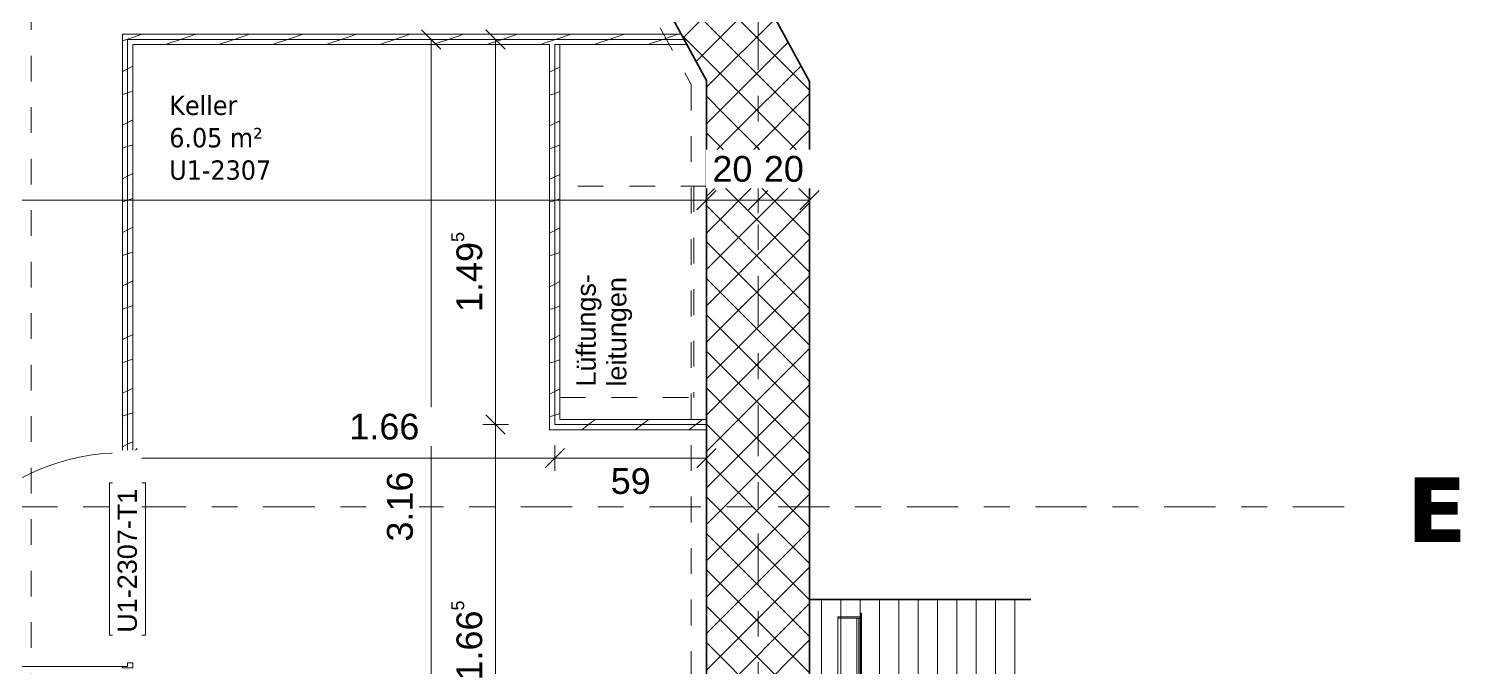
# Model space of a CAD drawing. Header units: metres. Extents: x -85.4 to -16.9, y -4 to 38.1.
# Drawn here: x -22.57 to -17.01, y 9.61 to 12.09 of the extents above; entities that cross this region are included whole.
import ezdxf

# ---------------------------------------------------------------- set-up
doc = ezdxf.new("R2010")
doc.units = ezdxf.units.M
for name, pattern in [('_Rasterlinie_', [0.375, 0.2, -0.05, 0.075, -0.05]), ('Gestrichelt', [0.1, 0.05, -0.05]), ('Strichpunkt - Fein', [0.2, 0.1, -0.05, 0, -0.05])]:
    doc.linetypes.add(name, pattern=pattern)
for name, color, linetype, lineweight in [('A-____-____-DIMS', 7, 'Continuous', 5), ('A-____-____-DIMS-50', 7, 'Continuous', 5), ('A-AREA-____-IDEN', 7, 'Continuous', 5), ('A-DETL-GENF-OTLN', 7, 'Continuous', 9), ('A-DOOR-____-IDEN', 7, 'Continuous', 5), ('A-DOOR-____-OTLN', 7, 'Continuous', 9), ('A-DOOR-FRAM-MCUT', 7, 'Continuous', 9), ('A-DOOR-OPNG-OTLN', 7, 'Continuous', 9), ('A-FLOR-____-MCUT', 7, 'Continuous', 35), ('A-FLOR-____-OVHD', 7, 'Strichpunkt - Fein', 9), ('A-FLOR-____-PATT', 7, 'Continuous', 35), ('A-WALL-____-MCUT', 7, 'Continuous', 35), ('A-WALL-____-PATT', 7, 'Continuous', 35), ('A-WALL-FNSH-MCUT', 7, 'Continuous', 35), ('E-LITE-EQPM-OTLN', 7, 'Continuous', 9), ('S-GRID-____-OTLN', 7, 'Continuous', 5), ('Text', 7, 'Continuous', 5)]:
    doc.layers.add(name, color=color, linetype=linetype, lineweight=lineweight)
doc.layers.add('A-DETL-____-OTLN', color=5, linetype='Continuous', lineweight=9, true_color=0x0000ff)
doc.layers.add('S-GRID-____-IDEN', color=7, linetype='Continuous', lineweight=9, true_color=0x5555aa)
doc.styles.add('Arial_1', font='arial.ttf', dxfattribs={"height": 0.075})
doc.styles.add('Arial_2', font='arial.ttf', dxfattribs={"height": 0.1})
doc.styles.add('Verdana_2', font='verdana.ttf', dxfattribs={"width": 0.9, "height": 0.075})
doc.styles.add('Verdana_B', font='verdana.ttf', dxfattribs={"height": 0.25})
doc.dimstyles.new('SUB_Rohbau_fein', dxfattribs={"dimscale": 0.3048, "dimtxt": 0.102026, "dimasz": 0.246063, "dimexe": 0.164042, "dimexo": 0.0625, "dimgap": 0.123031, "dimtad": 1, "dimrnd": 0.005, "dimzin": 0, "dimdsep": 46, "dimtxsty": 'Arial_2', "dimblk1": 'OBLIQUE', "dimblk2": 'OBLIQUE', "dimsah": 1, "dimcen": 0.09, "dimazin": 0, "dimtfac": 1, "dimtdec": 4, "dimtix": 1, "dimtmove": 0, "dimatfit": 3, "dimfxl": 0.164042, "dimfxlon": 1, "dimtvp": 1, "dimtfill": 1, "dimtolj": 1, "dimtzin": 0, "dimarcsym": 2})
doc.dimstyles.new('SUB_Rohbau_fein_1', dxfattribs={"dimscale": 0.3048, "dimtxt": 0.102026, "dimasz": 0.246063, "dimexe": 0.164042, "dimexo": 0.0625, "dimgap": 0.123031, "dimtad": 1, "dimrnd": 0.005, "dimzin": 0, "dimdsep": 46, "dimtxsty": 'Arial_2', "dimblk1": 'OBLIQUE', "dimblk2": 'OBLIQUE', "dimsah": 1, "dimcen": 0.09, "dimazin": 0, "dimtfac": 1, "dimtdec": 4, "dimtix": 1, "dimtmove": 2, "dimatfit": 3, "dimfxl": 0.164042, "dimfxlon": 1, "dimtvp": 1, "dimtfill": 1, "dimtolj": 1, "dimtzin": 0, "dimarcsym": 2})
doc.dimstyles.new('SUB_Rohbau_fein_2', dxfattribs={"dimscale": 0.3048, "dimtxt": 0.102026, "dimasz": 0.246063, "dimexe": 0.164042, "dimexo": 0.0625, "dimgap": 0.123031, "dimtad": 1, "dimdec": 1, "dimlfac": 100, "dimrnd": 0.5, "dimdsep": 46, "dimtxsty": 'Arial_2', "dimblk1": 'OBLIQUE', "dimblk2": 'OBLIQUE', "dimsah": 1, "dimcen": 0.09, "dimazin": 0, "dimtfac": 1, "dimtdec": 4, "dimtix": 1, "dimtmove": 0, "dimatfit": 3, "dimfxl": 0.164042, "dimfxlon": 1, "dimtvp": 1, "dimtfill": 1, "dimtolj": 1, "dimtzin": 0, "dimarcsym": 2})
doc.dimstyles.new('SUB_Rohbau_fein_3', dxfattribs={"dimscale": 0.3048, "dimtxt": 0.102026, "dimasz": 0.246063, "dimexe": 0.164042, "dimexo": 0.0625, "dimgap": 0.123031, "dimtad": 1, "dimdec": 1, "dimlfac": 100, "dimrnd": 0.5, "dimdsep": 46, "dimtxsty": 'Arial_2', "dimblk1": 'OBLIQUE', "dimblk2": 'OBLIQUE', "dimsah": 1, "dimcen": 0.09, "dimazin": 0, "dimtfac": 1, "dimtdec": 4, "dimtix": 1, "dimtmove": 2, "dimatfit": 3, "dimfxl": 0.164042, "dimfxlon": 1, "dimtvp": 1, "dimtfill": 1, "dimtolj": 1, "dimtzin": 0, "dimarcsym": 2})
pattern_1 = [(45, (-1.5, -0.67223), (-0.07071068, 0.07071068), []), (135, (-1.5, -0.67223), (-0.07071068, -0.07071068), [])]
pattern_2 = [(216.87, (-1.417, -0.46398), (0.624749256, 0.416501116), [0.10412, -0.93712]), (206.565, (-1.292, -0.52646), (-0.20825414, -0.2082493), [0.23283, -0.23283]), (198.435, (-1.292, -0.63058), (-0.41650024, -0.20824584), [0.13171, -0.52684])]

# ---------------------------------------------------------------- blocks, each defined once
blk = doc.blocks.new('TU DF 1 - Rahmenstock - stumpf einschlagend - 800x1900 Kellerabteil-41621821--01_UG_OK_FFB_AF_lo')
at = {"layer": 'A-DOOR-FRAM-MCUT', "color": 253, "true_color": 0x999999}
for p, q in [((-0.42, 0.02), (-0.4, 0.02)), ((-0.42, -0.02), (-0.42, 0.02)), ((-0.4, 0.02), (-0.4, 0)), ((0.4, 0.02), (0.42, 0.02)), ((0.4, 0), (0.4, 0.02)), ((0.42, 0.02), (0.42, -0.02)), ((-0.415, -0.02), (-0.42, -0.02)), ((-0.415, 0), (-0.415, -0.02)), ((-0.4, 0), (-0.415, 0)), ((0.415, 0), (0.4, 0)), ((0.415, -0.02), (0.415, 0)), ((0.42, -0.02), (0.415, -0.02))]:
    blk.add_line(p, q, dxfattribs=at)
at = {"layer": 'A-DOOR-OPNG-OTLN', "color": 253, "true_color": 0x999999}
blk.add_line((0.415, -0.02), (0.415, -0.85), dxfattribs=at)
blk.add_arc((0.415, -0.02), 0.83, 180, 270, dxfattribs=at)
blk = doc.blocks.new('Langfeldleuchte Deckeneinbau - 7200lm _ 4000K _ 1250 x 50-36041793--01_UG_OK_FFB_AF_lo')
at = {"layer": 'E-LITE-EQPM-OTLN', "color": 253, "true_color": 0x999999}
for p, q in [((-19.338, 9.8044), (-19.428, 9.8044)), ((-19.428, 9.7994), (-19.428, 9.8044)), ((-19.428, 9.8044), (-19.338, 9.8044)), ((-19.428, 8.5444), (-19.428, 9.8044)), ((-19.428, 9.7994), (-19.354, 9.7994)), ((-19.428, 8.5494), (-19.428, 9.7994)), ((-19.336, 9.7994), (-19.428, 9.7994)), ((-19.428, 8.5494), (-19.428, 9.7994)), ((-19.428, 9.7994), (-19.428, 8.5494)), ((-19.354, 9.7994), (-19.346, 9.7994)), ((-19.354, 8.5494), (-19.354, 9.7994)), ((-19.354, 9.7994), (-19.354, 8.5494)), ((-19.354, 9.7994), (-19.346, 9.7994)), ((-19.354, 9.7994), (-19.346, 9.7994)), ((-19.346, 9.7994), (-19.336, 9.7994)), ((-19.346, 8.5494), (-19.346, 9.7994)), ((-19.346, 9.7994), (-19.346, 8.5494)), ((-19.336, 9.8192), (-19.338, 9.8192)), ((-19.338, 9.8044), (-19.338, 9.8192)), ((-19.338, 9.8192), (-19.336, 9.8192)), ((-19.338, 9.8192), (-19.338, 8.5297)), ((-19.338, 9.7994), (-19.338, 9.8044)), ((-19.338, 8.5444), (-19.338, 9.8044)), ((-19.338, 9.8044), (-19.338, 9.7994)), ((-19.338, 8.5494), (-19.338, 9.7994)), ((-19.338, 9.7994), (-19.338, 8.5494)), ((-19.336, 8.5297), (-19.336, 9.8192)), ((-19.336, 9.8192), (-19.336, 9.7994)), ((-19.336, 8.5494), (-19.336, 9.7994)), ((-19.336, 9.7994), (-19.336, 8.5494)), ((-19.336, 8.5494), (-19.336, 9.7994)), ((-19.428, 8.5494), (-19.354, 8.5494)), ((-19.428, 8.5444), (-19.428, 8.5494)), ((-19.428, 8.5494), (-19.336, 8.5494)), ((-19.338, 8.5444), (-19.428, 8.5444)), ((-19.338, 8.5444), (-19.428, 8.5444)), ((-19.354, 8.5494), (-19.346, 8.5494)), ((-19.346, 8.5494), (-19.354, 8.5494)), ((-19.354, 8.5494), (-19.346, 8.5494)), ((-19.346, 8.5494), (-19.336, 8.5494)), ((-19.338, 8.5444), (-19.338, 8.5494)), ((-19.338, 8.5494), (-19.338, 8.5444)), ((-19.338, 8.5297), (-19.338, 8.5444)), ((-19.336, 8.5297), (-19.338, 8.5297)), ((-19.336, 8.5297), (-19.338, 8.5297)), ((-19.336, 8.5494), (-19.336, 8.5297))]:
    blk.add_line(p, q, dxfattribs=at)
blk = doc.blocks.new('DE_Detailverweis - mit_Rahmen-56961640--01_UG_OK_FFB_AF_lo')
at = {"layer": 'A-DETL-GENF-OTLN', "color": 30, "linetype": 'Strichpunkt - Fein', "true_color": 0xff8000}
blk.add_line((0, 34.7174), (0, 14.7782), dxfattribs=at)
blk = doc.blocks.new('DIMBLOCK499--01_UG_OK_FFB_AF_lo')
at = {"layer": 'A-____-____-DIMS-50'}
for p, q in [((-21.008, 12.047), (-21.0455, 12.0845)), ((-21.008, 12.047), (-21.058, 12.047)), ((-21.008, 8.887), (-21.008, 12.047)), ((-21.008, 12.047), (-20.9705, 12.0095)), ((-21.008, 12.047), (-20.958, 12.047)), ((-21.008, 8.887), (-21.0455, 8.9245)), ((-21.008, 8.887), (-21.058, 8.887)), ((-21.008, 8.887), (-20.9705, 8.8495)), ((-21.008, 8.887), (-20.958, 8.887))]:
    blk.add_line(p, q, dxfattribs=at)
at = {"layer": 'A-____-____-DIMS-50', "color": 0, "insert": (-21.18, 10.0973), "char_height": 0.1, "width": 0.325653, "attachment_point": 1, "rotation": 90, "line_spacing_factor": 0.941778, "style": 'Arial_2', "bg_fill": 3, "box_fill_scale": 1.25, "bg_fill_color": 256, "bg_fill_true_color": 13158600, "bg_fill_transparency": 0}
blk.add_mtext('3.16', dxfattribs=at)
blk = doc.blocks.new('_Oblique')
at = {"color": 0, "linetype": 'ByBlock', "lineweight": -2}
blk.add_line((-0.5, -0.5), (0.5, 0.5), dxfattribs=at)
blk = doc.blocks.new('DIMBLOCK505--01_UG_OK_FFB_AF_lo')
at = {"layer": 'A-____-____-DIMS-50'}
for p, q in [((-22.188, 10.4216), (-22.188, 10.4716)), ((-22.188, 10.4216), (-22.1505, 10.4591)), ((-20.528, 10.4216), (-20.528, 10.4716)), ((-20.528, 10.4216), (-20.4905, 10.4591)), ((-22.188, 10.4216), (-22.2255, 10.3841)), ((-22.188, 10.4216), (-20.528, 10.4216)), ((-22.188, 10.4216), (-22.188, 10.3716)), ((-20.528, 10.4216), (-20.5655, 10.3841)), ((-20.528, 10.4216), (-20.528, 10.3716))]:
    blk.add_line(p, q, dxfattribs=at)
at = {"layer": 'A-____-____-DIMS-50', "color": 0, "insert": (-21.3261, 10.5936), "char_height": 0.1, "width": 0.325653, "attachment_point": 1, "line_spacing_factor": 0.941778, "style": 'Arial_2', "bg_fill": 3, "box_fill_scale": 1.25, "bg_fill_color": 256, "bg_fill_true_color": 13158600, "bg_fill_transparency": 0}
blk.add_mtext('1.66', dxfattribs=at)
blk = doc.blocks.new('DIMBLOCK506--01_UG_OK_FFB_AF_lo')
at = {"layer": 'A-____-____-DIMS-50'}
for p, q in [((-20.528, 10.4216), (-20.528, 10.4716)), ((-20.528, 10.4216), (-20.4905, 10.4591)), ((-19.938, 10.4216), (-19.938, 10.4716)), ((-19.938, 10.4216), (-19.9005, 10.4591)), ((-20.528, 10.4216), (-20.5655, 10.3841)), ((-20.528, 10.4216), (-19.938, 10.4216)), ((-20.528, 10.4216), (-20.528, 10.3716)), ((-19.938, 10.4216), (-19.9755, 10.3841)), ((-19.938, 10.4216), (-19.938, 10.3716))]:
    blk.add_line(p, q, dxfattribs=at)
at = {"layer": 'A-____-____-DIMS-50', "color": 0, "insert": (-20.3106, 10.3823), "char_height": 0.1, "width": 0.186088, "attachment_point": 1, "line_spacing_factor": 0.941778, "style": 'Arial_2', "bg_fill": 3, "box_fill_scale": 1.25, "bg_fill_color": 256, "bg_fill_true_color": 13158600, "bg_fill_transparency": 0}
blk.add_mtext('59', dxfattribs=at)
blk = doc.blocks.new('DIMBLOCK509--01_UG_OK_FFB_AF_lo')
at = {"layer": 'A-____-____-DIMS-50'}
for p, q in [((-20.758, 10.5516), (-20.7955, 10.5891)), ((-20.758, 10.5516), (-20.808, 10.5516)), ((-20.758, 8.887), (-20.758, 10.5516)), ((-20.758, 10.5516), (-20.7205, 10.5141)), ((-20.758, 10.5516), (-20.708, 10.5516)), ((-20.758, 8.887), (-20.7955, 8.9245)), ((-20.758, 8.887), (-20.808, 8.887)), ((-20.758, 8.887), (-20.7205, 8.8495)), ((-20.758, 8.887), (-20.708, 8.887))]:
    blk.add_line(p, q, dxfattribs=at)
at = {"layer": 'A-____-____-DIMS-50', "color": 0, "insert": (-20.93, 9.5576), "char_height": 0.1, "width": 0.388091, "attachment_point": 1, "rotation": 90, "line_spacing_factor": 0.941778, "style": 'Arial_2', "bg_fill": 3, "box_fill_scale": 1.25, "bg_fill_color": 256, "bg_fill_true_color": 13158600, "bg_fill_transparency": 0}
blk.add_mtext('1.66\\A2\\H0.5x;\\S5^  ;\\H2x;', dxfattribs=at)
blk = doc.blocks.new('DIMBLOCK510--01_UG_OK_FFB_AF_lo')
at = {"layer": 'A-____-____-DIMS-50'}
for p, q in [((-20.758, 12.047), (-20.7955, 12.0845)), ((-20.758, 12.047), (-20.808, 12.047)), ((-20.758, 10.5516), (-20.758, 12.047)), ((-20.758, 12.047), (-20.7205, 12.0095)), ((-20.758, 12.047), (-20.708, 12.047)), ((-20.758, 10.5516), (-20.7955, 10.5891)), ((-20.758, 10.5516), (-20.808, 10.5516)), ((-20.758, 10.5516), (-20.7205, 10.5141)), ((-20.758, 10.5516), (-20.708, 10.5516))]:
    blk.add_line(p, q, dxfattribs=at)
at = {"layer": 'A-____-____-DIMS-50', "color": 0, "insert": (-20.93, 10.9886), "char_height": 0.1, "width": 0.388091, "attachment_point": 1, "rotation": 90, "line_spacing_factor": 0.941778, "style": 'Arial_2', "bg_fill": 3, "box_fill_scale": 1.25, "bg_fill_color": 256, "bg_fill_true_color": 13158600, "bg_fill_transparency": 0}
blk.add_mtext('1.49\\A2\\H0.5x;\\S5^  ;\\H2x;', dxfattribs=at)
blk = doc.blocks.new('DIMBLOCK583--01_UG_OK_FFB_AF_lo')
at = {"layer": 'A-____-____-DIMS-50'}
for p, q in [((-27.6855, 11.4224), (-27.6855, 11.4724)), ((-27.6855, 11.4224), (-27.648, 11.4599)), ((-19.938, 11.4224), (-19.938, 11.4724)), ((-19.938, 11.4224), (-19.9005, 11.4599)), ((-27.6855, 11.4224), (-27.723, 11.3849)), ((-27.6855, 11.4224), (-19.938, 11.4224)), ((-27.6855, 11.4224), (-27.6855, 11.3724)), ((-19.938, 11.4224), (-19.9755, 11.3849)), ((-19.938, 11.4224), (-19.938, 11.3724))]:
    blk.add_line(p, q, dxfattribs=at)
at = {"layer": 'A-____-____-DIMS-50', "color": 0, "insert": (-23.9475, 11.5944), "char_height": 0.1, "width": 0.325653, "attachment_point": 1, "line_spacing_factor": 0.941778, "style": 'Arial_2', "bg_fill": 3, "box_fill_scale": 1.25, "bg_fill_color": 256, "bg_fill_true_color": 13158600, "bg_fill_transparency": 0}
blk.add_mtext('7.75', dxfattribs=at)
blk = doc.blocks.new('DIMBLOCK584--01_UG_OK_FFB_AF_lo')
at = {"layer": 'A-____-____-DIMS-50'}
for p, q in [((-19.938, 11.4224), (-19.938, 11.4724)), ((-19.938, 11.4224), (-19.9005, 11.4599)), ((-19.738, 11.4224), (-19.738, 11.4724)), ((-19.738, 11.4224), (-19.7005, 11.4599)), ((-19.938, 11.4224), (-19.9755, 11.3849)), ((-19.938, 11.4224), (-19.738, 11.4224)), ((-19.938, 11.4224), (-19.938, 11.3724)), ((-19.738, 11.4224), (-19.7755, 11.3849)), ((-19.738, 11.4224), (-19.738, 11.3724))]:
    blk.add_line(p, q, dxfattribs=at)
at = {"layer": 'A-____-____-DIMS-50', "color": 0, "insert": (-19.9156, 11.5944), "char_height": 0.1, "width": 0.186088, "attachment_point": 1, "line_spacing_factor": 0.941778, "style": 'Arial_2', "bg_fill": 3, "box_fill_scale": 1.25, "bg_fill_color": 256, "bg_fill_true_color": 13158600, "bg_fill_transparency": 0}
blk.add_mtext('20', dxfattribs=at)
blk = doc.blocks.new('DIMBLOCK585--01_UG_OK_FFB_AF_lo')
at = {"layer": 'A-____-____-DIMS-50'}
for p, q in [((-19.738, 11.4224), (-19.738, 11.4724)), ((-19.738, 11.4224), (-19.7005, 11.4599)), ((-19.538, 11.4224), (-19.538, 11.4724)), ((-19.538, 11.4224), (-19.5005, 11.4599)), ((-19.738, 11.4224), (-19.7755, 11.3849)), ((-19.738, 11.4224), (-19.538, 11.4224)), ((-19.738, 11.4224), (-19.738, 11.3724)), ((-19.538, 11.4224), (-19.5755, 11.3849)), ((-19.538, 11.4224), (-19.538, 11.3724))]:
    blk.add_line(p, q, dxfattribs=at)
at = {"layer": 'A-____-____-DIMS-50', "color": 0, "insert": (-19.7156, 11.5944), "char_height": 0.1, "width": 0.186088, "attachment_point": 1, "line_spacing_factor": 0.941778, "style": 'Arial_2', "bg_fill": 3, "box_fill_scale": 1.25, "bg_fill_color": 256, "bg_fill_true_color": 13158600, "bg_fill_transparency": 0}
blk.add_mtext('20', dxfattribs=at)

msp = doc.modelspace()

# ---------------------------------------------------------------- hatches: boundary and pattern name
at = {"layer": 'A-FLOR-____-PATT', "lineweight": 9, "true_color": 0x787878}
h = msp.add_hatch(dxfattribs=at)
h.set_pattern_fill('FP_7', color=8, angle=-90, style=0, pattern_type=2)
h.set_pattern_definition([(90, (-15.291, 9.538), (-0.075, -6e-17), [])])
h.paths.add_polyline_path([(-18.6786, 9.5383), (-18.6786, 9.8717), (-19.538, 9.8717), (-19.538, 9.5383), (-19.0365, 9.5383)])
at = {"layer": 'A-WALL-____-PATT', "lineweight": 9}
h = msp.add_hatch(dxfattribs=at)
h.set_pattern_fill('FP_1', color=256, style=0, pattern_type=2)
h.set_pattern_definition(pattern_1)
h.paths.add_polyline_path([(-19.538, 11.1527), (-19.538, 11.8843), (-21.813, 16.0607), (-21.813, 15.329), (-19.938, 11.887)])
at = {"layer": 'A-WALL-____-PATT', "lineweight": 9, "true_color": 0xc3b7ad}
h = msp.add_hatch(dxfattribs=at)
h.set_pattern_fill('FP_4', color=9, style=0, pattern_type=2)
h.set_pattern_definition(pattern_2)
h.paths.add_polyline_path([(-22.188, 5.1461), (-22.188, 6.4861), (-22.208, 6.4861), (-22.208, 5.1461)])
h.paths.add_polyline_path([(-22.208, 7.3261), (-22.188, 7.3261), (-22.188, 9.607), (-22.208, 9.607), (-22.208, 9.5514)])
h.paths.add_polyline_path([(-22.208, 10.447), (-22.188, 10.447), (-22.188, 12.067), (-22.208, 12.067)])
h = msp.add_hatch(dxfattribs=at)
h.set_pattern_fill('FP_4', color=9, style=0, pattern_type=2)
h.set_pattern_definition(pattern_2)
h.paths.add_polyline_path([(-22.168, 12.047), (-20.0252, 12.047), (-20.0361, 12.067), (-22.188, 12.067), (-22.188, 12.047)])
h = msp.add_hatch(dxfattribs=at)
h.set_pattern_fill('FP_4', color=9, style=0, pattern_type=2)
h.set_pattern_definition(pattern_2)
h.paths.add_polyline_path([(-22.168, 5.1661), (-22.168, 6.4861), (-22.188, 6.4861), (-22.188, 5.1661)])
h.paths.add_polyline_path([(-22.188, 7.3261), (-22.168, 7.3261), (-22.168, 9.607), (-22.188, 9.607), (-22.188, 9.5514)])
h.paths.add_polyline_path([(-22.168, 10.447), (-22.168, 12.047), (-22.188, 12.047), (-22.188, 10.447)])
h = msp.add_hatch(dxfattribs=at)
h.set_pattern_fill('FP_4', color=9, style=0, pattern_type=2)
h.set_pattern_definition(pattern_2)
h.paths.add_polyline_path([(-20.0143, 12.027), (-20.0252, 12.047), (-22.168, 12.047), (-22.168, 12.027), (-20.508, 12.027)])
h = msp.add_hatch(dxfattribs=at)
h.set_pattern_fill('FP_4', color=9, style=0, pattern_type=2)
h.set_pattern_definition(pattern_2)
h.paths.add_polyline_path([(-20.528, 10.5316), (-20.528, 12.027), (-20.548, 12.027), (-20.548, 10.5316)])
h = msp.add_hatch(dxfattribs=at)
h.set_pattern_fill('FP_4', color=9, style=0, pattern_type=2)
h.set_pattern_definition(pattern_2)
h.paths.add_polyline_path([(-20.508, 10.5516), (-20.508, 12.027), (-20.528, 12.027), (-20.528, 10.5516)])
at = {"layer": 'A-WALL-____-PATT', "lineweight": 9}
h = msp.add_hatch(dxfattribs=at)
h.set_pattern_fill('FP_1', color=256, style=0, pattern_type=2)
h.set_pattern_definition(pattern_1)
h.paths.add_polyline_path([(-19.538, -2.0534), (-19.538, 11.1527), (-19.938, 11.887), (-19.938, -2.0534)])
at = {"layer": 'A-WALL-____-PATT', "lineweight": 9, "true_color": 0xc3b7ad}
h = msp.add_hatch(dxfattribs=at)
h.set_pattern_fill('FP_4', color=9, style=0, pattern_type=2)
h.set_pattern_definition(pattern_2)
h.paths.add_polyline_path([(-20.508, 10.5516), (-19.938, 10.5516), (-19.938, 10.5716), (-20.508, 10.5716)])
h = msp.add_hatch(dxfattribs=at)
h.set_pattern_fill('FP_4', color=9, style=0, pattern_type=2)
h.set_pattern_definition(pattern_2)
h.paths.add_polyline_path([(-19.938, 10.5316), (-19.938, 10.5516), (-20.528, 10.5516), (-20.528, 10.5316), (-20.508, 10.5316)])

# ---------------------------------------------------------------- linework, layer by layer
at = {"layer": 'A-DETL-____-OTLN', "color": 7, "linetype": 'Gestrichelt'}
for p, q in [((-19.938, 11.477), (-20.508, 11.477)), ((-19.988, 11.477), (-19.988, 10.657)), ((-20.508, 10.657), (-19.938, 10.657))]:
    msp.add_line(p, q, dxfattribs=at)
at = {"layer": 'A-DOOR-____-IDEN', "flags": 128}
msp.add_lwpolyline([(-22.1186, 10.3253), (-22.1186, 9.7333), (-22.2576, 9.7333), (-22.2576, 10.3253)], close=True, dxfattribs=at)
at = {"layer": 'A-FLOR-____-MCUT'}
for p, q in [((-19.1077, 9.8717), (-19.538, 9.8717)), ((-18.6786, 9.8717), (-19.1077, 9.8717))]:
    msp.add_line(p, q, dxfattribs=at)
at = {"layer": 'A-FLOR-____-OVHD'}
for p, q in [((-22.223, 15.9563), (-19.998, 11.8717)), ((-19.998, 11.8717), (-19.998, -1.9934))]:
    msp.add_line(p, q, dxfattribs=at)
at = {"layer": 'A-WALL-____-MCUT'}
for p, q in [((-19.538, 11.8843), (-21.813, 16.0607)), ((-22.163, 15.9716), (-19.938, 11.887)), ((-19.938, 11.887), (-19.938, 7.6491)), ((-19.538, -2.0534), (-19.538, 11.8843))]:
    msp.add_line(p, q, dxfattribs=at)
at = {"layer": 'A-WALL-____-MCUT', "color": 253, "lineweight": 9, "true_color": 0x999999}
for p, q in [((-22.188, 10.447), (-22.188, 12.047)), ((-20.0252, 12.047), (-22.188, 12.047)), ((-20.508, 12.027), (-20.528, 12.027)), ((-20.528, 12.027), (-20.528, 10.5516)), ((-19.938, 10.5516), (-20.528, 10.5516))]:
    msp.add_line(p, q, dxfattribs=at)
at = {"layer": 'A-WALL-FNSH-MCUT', "color": 253, "lineweight": 9, "true_color": 0x999999}
for p, q in [((-22.208, 12.067), (-22.208, 10.447)), ((-20.0361, 12.067), (-22.208, 12.067)), ((-22.168, 10.447), (-22.168, 12.027)), ((-22.168, 12.027), (-20.548, 12.027)), ((-20.548, 12.027), (-20.548, 10.5316)), ((-20.508, 12.027), (-20.0143, 12.027)), ((-20.508, 10.5716), (-20.508, 12.027)), ((-19.938, 10.5716), (-20.508, 10.5716)), ((-20.548, 10.5316), (-19.938, 10.5316)), ((-22.208, 10.447), (-22.168, 10.447))]:
    msp.add_line(p, q, dxfattribs=at)
at = {"layer": 'S-GRID-____-OTLN', "color": 8, "linetype": '_Rasterlinie_', "true_color": 0x808080}
for p, q in [((-19.738, -3.5715), (-19.738, 26.6349)), ((-34.6604, 10.2316), (-17.3994, 10.2316))]:
    msp.add_line(p, q, dxfattribs=at)

# ---------------------------------------------------------------- block references
at = {"layer": 'A-DETL-GENF-OTLN', "color": 30, "true_color": 0xff8000}
msp.add_blockref('DE_Detailverweis - mit_Rahmen-56961640--01_UG_OK_FFB_AF_lo', (-22.563, -18.1334), dxfattribs=at)
at = {"layer": 'A-DOOR-____-OTLN', "color": 253, "true_color": 0x999999, "rotation": 270.0000000000001}
msp.add_blockref('TU DF 1 - Rahmenstock - stumpf einschlagend - 800x1900 Kellerabteil-41621821--01_UG_OK_FFB_AF_lo', (-22.188, 10.027), dxfattribs=at)
at = {"layer": 'E-LITE-EQPM-OTLN', "color": 253, "true_color": 0x999999}
msp.add_blockref('Langfeldleuchte Deckeneinbau - 7200lm _ 4000K _ 1250 x 50-36041793--01_UG_OK_FFB_AF_lo', (0, 0), dxfattribs=at)

# ---------------------------------------------------------------- texts
at = {"layer": 'A-AREA-____-IDEN', "color": 8, "true_color": 0x808080, "char_height": 0.075, "attachment_point": 1, "style": 'Verdana_2'}
for s, insert, width in [('Keller', (-22.0258, 11.8287), 0.331899), ('6.05 m²', (-22.0258, 11.7031), 0.472595), ('U1-2307', (-22.0258, 11.5774), 0.497848)]:
    msp.add_mtext(s, dxfattribs=dict(at, insert=insert, width=width))
at = {"layer": 'S-GRID-____-IDEN', "color": 8, "lineweight": 5, "true_color": 0x808080, "insert": (-17.2184, 10.3461), "char_height": 0.25, "width": 0.284599, "attachment_point": 1, "style": 'Verdana_B'}
msp.add_mtext('\\fVerdana|b1|i0|c0|p34|;E', dxfattribs=at)
at = {"layer": 'Text', "char_height": 0.075, "attachment_point": 1, "rotation": 90, "style": 'Arial_1'}
for s, insert, width in [('Lüftungs-', (-20.4438, 10.6991), 0.541139), ('leitungen', (-20.3248, 10.6991), 0.51308)]:
    msp.add_mtext(s, dxfattribs=dict(at, insert=insert, width=width))

# ---------------------------------------------------------------- next in the draw order: dimensions: what is measured, and where the dimension line sits
at = {"layer": 'A-____-____-DIMS'}
dim = msp.add_linear_dim(base=(-21.008, 12.047), p1=(-21.058, 8.887), p2=(-21.058, 12.047), angle=90, dimstyle='SUB_Rohbau_fein_1', override={"dimpost": '<>', "dimfxl": 3.16}, dxfattribs=at)
dim.commit()
dim.dimension.update_dxf_attribs({"geometry": 'DIMBLOCK499--01_UG_OK_FFB_AF_lo', "text_midpoint": (-21.1134, 10.2601), "dimtype": 160, "text_rotation": 90})

# ---------------------------------------------------------------- next in the draw order: dimensions: what is measured, and where the dimension line sits
dim = msp.add_linear_dim(base=(-20.528, 10.4216), p1=(-22.188, 10.4716), p2=(-20.528, 10.4716), dimstyle='SUB_Rohbau_fein_1', override={"dimpost": '<>', "dimfxl": 1.66}, dxfattribs=at)
dim.commit()
dim.dimension.update_dxf_attribs({"geometry": 'DIMBLOCK505--01_UG_OK_FFB_AF_lo', "text_midpoint": (-21.1633, 10.5269), "dimtype": 160})

# ---------------------------------------------------------------- next in the draw order: texts
at = {"layer": 'A-DOOR-____-IDEN', "insert": (-22.2267, 9.7433), "char_height": 0.075, "width": 0.689451, "attachment_point": 1, "rotation": 90, "style": 'Arial_1', "bg_fill": 3, "box_fill_scale": 1.25, "bg_fill_color": 256, "bg_fill_true_color": 13158600, "bg_fill_transparency": 0}
msp.add_mtext('U1-2307-T1', dxfattribs=at)

# ---------------------------------------------------------------- next in the draw order: dimensions: what is measured, and where the dimension line sits
at = {"layer": 'A-____-____-DIMS'}
dim = msp.add_linear_dim(base=(-20.758, 10.5516), p1=(-20.808, 8.887), p2=(-20.708, 10.5516), angle=90, text='\\A1;1.66\\Q;{\\A1;{\\H0.5x;\\S5^ ;}}', dimstyle='SUB_Rohbau_fein', override={"dimpost": '<>', "dimfxl": 1.66757}, dxfattribs=at)
dim.commit()
dim.dimension.update_dxf_attribs({"geometry": 'DIMBLOCK509--01_UG_OK_FFB_AF_lo', "text_midpoint": (-20.8466, 9.7193)})
dim = msp.add_linear_dim(base=(-19.938, 10.4216), p1=(-20.528, 10.4716), p2=(-19.938, 10.4716), dimstyle='SUB_Rohbau_fein_3', override={"dimpost": '<>', "dimfxl": 0.59}, dxfattribs=at)
dim.commit()
dim.dimension.update_dxf_attribs({"geometry": 'DIMBLOCK506--01_UG_OK_FFB_AF_lo', "text_midpoint": (-20.2175, 10.3157), "dimtype": 160})

# ---------------------------------------------------------------- next in the draw order: dimensions: what is measured, and where the dimension line sits
dim = msp.add_linear_dim(base=(-20.758, 12.047), p1=(-20.708, 10.5516), p2=(-20.808, 12.047), angle=90, text='\\A1;1.49\\Q;{\\A1;{\\H0.5x;\\S5^ ;}}', dimstyle='SUB_Rohbau_fein_1', override={"dimpost": '<>', "dimfxl": 1.498771}, dxfattribs=at)
dim.commit()
dim.dimension.update_dxf_attribs({"geometry": 'DIMBLOCK510--01_UG_OK_FFB_AF_lo', "text_midpoint": (-20.8634, 11.1826), "dimtype": 160, "text_rotation": 90})

# ---------------------------------------------------------------- next in the draw order: dimensions: what is measured, and where the dimension line sits
dim = msp.add_linear_dim(base=(-19.938, 11.4224), p1=(-27.6855, 11.4724), p2=(-19.938, 11.4724), dimstyle='SUB_Rohbau_fein', override={"dimpost": '<>', "dimfxl": 7.7475}, dxfattribs=at)
dim.commit()
dim.dimension.update_dxf_attribs({"geometry": 'DIMBLOCK583--01_UG_OK_FFB_AF_lo', "text_midpoint": (-23.8118, 11.5108)})

# ---------------------------------------------------------------- next in the draw order: dimensions: what is measured, and where the dimension line sits
dim = msp.add_linear_dim(base=(-19.738, 11.4224), p1=(-19.938, 11.4724), p2=(-19.738, 11.4724), dimstyle='SUB_Rohbau_fein_2', override={"dimpost": '<>', "dimfxl": 0.2}, dxfattribs=at)
dim.commit()
dim.dimension.update_dxf_attribs({"geometry": 'DIMBLOCK584--01_UG_OK_FFB_AF_lo', "text_midpoint": (-19.838, 11.511)})

# ---------------------------------------------------------------- next in the draw order: dimensions: what is measured, and where the dimension line sits
dim = msp.add_linear_dim(base=(-19.538, 11.4224), p1=(-19.738, 11.4724), p2=(-19.538, 11.4724), dimstyle='SUB_Rohbau_fein_2', override={"dimpost": '<>', "dimfxl": 0.2}, dxfattribs=at)
dim.commit()
dim.dimension.update_dxf_attribs({"geometry": 'DIMBLOCK585--01_UG_OK_FFB_AF_lo', "text_midpoint": (-19.638, 11.511)})

doc.saveas('drawing.dxf')
